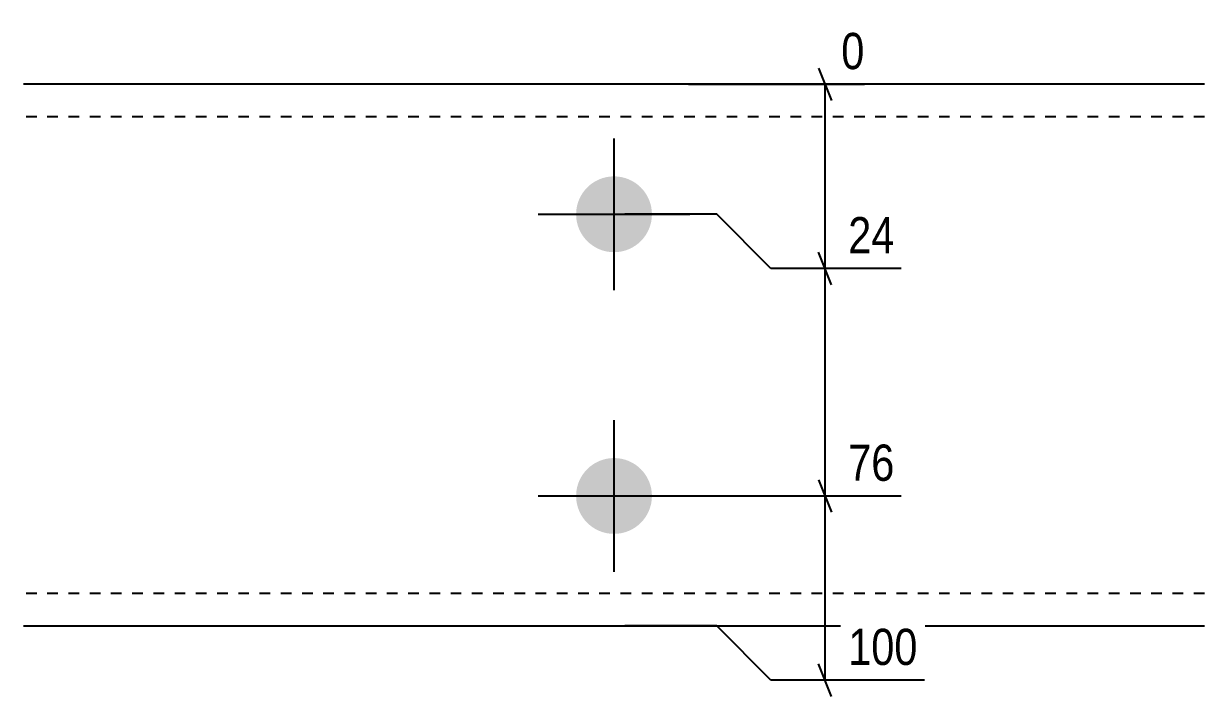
# Model space of a CAD drawing. Header units: millimetres. Extents: x 10 to 26214, y 5 to 1240.
# Drawn here: x 15463.5 to 15681.5, y 46.8 to 171 of the extents above; entities that cross this region are included whole.
import ezdxf

# ---------------------------------------------------------------- set-up
doc = ezdxf.new("R2010")
doc.units = ezdxf.units.MM
doc.linetypes.add('DXK_LINE_DOT2', pattern=[3.9198, 1.9599, -1.9599])
doc.layers.add('MÅLSÆTNING', color=7, linetype='Continuous')
doc.layers.add('STÅL', color=7, linetype='Continuous')
doc.styles.add('Arial Narrow', font='ARIALN.TTF', dxfattribs={"height": 0.2})

msp = doc.modelspace()

# ---------------------------------------------------------------- hatches: boundary and pattern name
at = {"layer": 'STÅL', "linetype": 'Continuous'}
for points in [[(15572.46, 142.8, -1), (15572.46, 128.8, -1)], [(15572.46, 90.8, -1), (15572.46, 76.8, -1)]]:
    msp.add_hatch(color=96, dxfattribs=at).paths.add_polyline_path(points)

# ---------------------------------------------------------------- linework, layer by layer
at = {"layer": 'MÅLSÆTNING', "color": 7, "linetype": 'Continuous'}
for p, q in [((15610.22, 162.8), (15612.62, 156.8)), ((15586.24, 159.8), (15618.69, 159.8)), ((15611.42, 125.8), (15611.42, 159.8)), ((15591.42, 135.8), (15574.46, 135.8)), ((15591.42, 135.8), (15574.46, 135.8)), ((15601.42, 125.8), (15591.42, 135.8)), ((15601.42, 125.8), (15591.42, 135.8)), ((15612.62, 122.8), (15610.22, 128.8)), ((15612.62, 122.8), (15610.22, 128.8)), ((15625.5, 125.8), (15601.42, 125.8)), ((15625.5, 125.8), (15601.42, 125.8)), ((15611.42, 83.8), (15611.42, 125.8)), ((15610.22, 86.8), (15612.62, 80.8)), ((15610.22, 86.8), (15612.62, 80.8)), ((15574.46, 83.8), (15625.5, 83.8)), ((15574.46, 83.8), (15625.5, 83.8)), ((15611.42, 49.8), (15611.42, 83.8)), ((15591.42, 59.8), (15574.46, 59.8)), ((15601.42, 49.8), (15591.42, 59.8)), ((15612.62, 46.8), (15610.22, 52.8)), ((15629.77, 49.8), (15601.42, 49.8))]:
    msp.add_line(p, q, dxfattribs=at)
at = {"layer": 'STÅL', "color": 2, "linetype": 'Continuous'}
for p, q in [((15681.46, 159.8), (15463.46, 159.8)), ((15463.46, 59.8), (15681.46, 59.8))]:
    msp.add_line(p, q, dxfattribs=at)
at = {"layer": 'STÅL', "color": 7, "linetype": 'DXK_LINE_DOT2'}
for p, q in [((15681.46, 153.8), (15463.46, 153.8)), ((15681.46, 65.8), (15463.46, 65.8))]:
    msp.add_line(p, q, dxfattribs=at)
at = {"layer": 'STÅL', "color": 96, "linetype": 'Continuous'}
for p, q in [((15572.46, 121.8), (15572.46, 149.8)), ((15558.46, 135.8), (15586.46, 135.8)), ((15572.46, 69.8), (15572.46, 97.8)), ((15558.46, 83.8), (15586.46, 83.8))]:
    msp.add_line(p, q, dxfattribs=at)

# ---------------------------------------------------------------- wipeouts: each hides what was drawn before it
at = {"color": 0, "linetype": 'Continuous'}
for points in [[(15625.63, 127.2), (15625.63, 137), (15614.3, 137), (15614.3, 127.2)], [(15625.63, 85.2), (15625.63, 95), (15614.3, 95), (15614.3, 85.2)]]:
    msp.add_wipeout(points, dxfattribs=at).dxf.layer = 'MÅLSÆTNING'

# ---------------------------------------------------------------- next in the draw order: texts
at = {"layer": 'MÅLSÆTNING', "color": 3, "linetype": 'Continuous', "style": 'Arial Narrow'}
for s, p in [('24', (15615.7, 128.6)), ('76', (15615.7, 86.6))]:
    msp.add_text(s, height=6.681, dxfattribs=at).set_placement(p)

# ---------------------------------------------------------------- next in the draw order: wipeouts: each hides what was drawn before it
at = {"color": 0, "linetype": 'Continuous'}
for points in [[(15620.09, 161.2), (15620.09, 171), (15613.02, 171), (15613.02, 161.2)], [(15629.9, 51.2), (15629.9, 61), (15614.3, 61), (15614.3, 51.2)]]:
    msp.add_wipeout(points, dxfattribs=at).dxf.layer = 'MÅLSÆTNING'

# ---------------------------------------------------------------- next in the draw order: texts
at = {"layer": 'MÅLSÆTNING', "color": 3, "linetype": 'Continuous', "style": 'Arial Narrow'}
for s, height, p in [('0', 6.68, (15614.42, 162.6)), ('100', 6.681, (15615.7, 52.6))]:
    msp.add_text(s, height=height, dxfattribs=at).set_placement(p)

doc.saveas('drawing.dxf')
